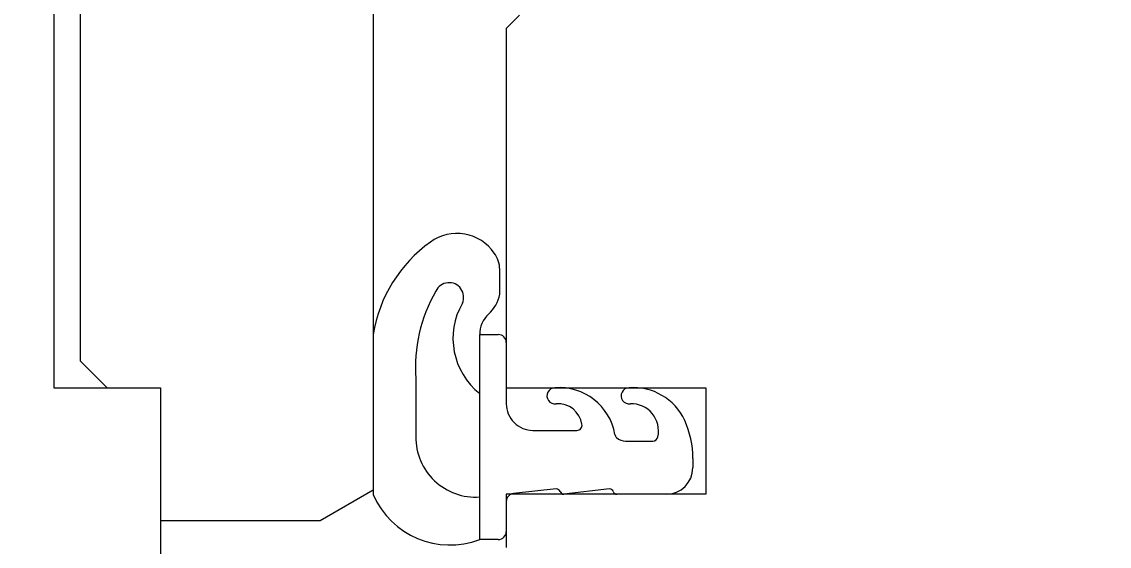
# Model space of a CAD drawing. Header units: metres. Extents: x 2.1 to 55.1, y 135.2 to 164.9.
# Drawn here: x 32.2237 to 32.26457, y 143.20375 to 143.22345 of the extents above; entities that cross this region are included whole.
import ezdxf

# ---------------------------------------------------------------- set-up
doc = ezdxf.new("R2010")
doc.units = ezdxf.units.M
doc.header["$PDMODE"] = 65
doc.linetypes.add('AUSGEZOGEN', pattern=[0])
doc.linetypes.add('VERDECKT', pattern=[9.524999999999999, 6.35, -3.175])
for name, color, linetype, lineweight in [('XR$1$Fenster', 7, 'AUSGEZOGEN', 18), ('XR$1$Vermassung Decke', 180, 'VERDECKT', 25), ('XR$1$Vorhangbrett', 7, 'AUSGEZOGEN', 13), ('XR$1$Werkplan- Ausfuehrungsmasse', 7, 'AUSGEZOGEN', 13)]:
    doc.layers.add(name, color=color, linetype=linetype, lineweight=lineweight)
doc.styles.add('ARIAL', font='ARIAL.TTF')
doc.dimstyles.new('DIMSTYLE_16', dxfattribs={"dimtxt": 0.125, "dimasz": 0.15, "dimexe": 0, "dimexo": 0, "dimgap": 0.0625, "dimtad": 2, "dimdec": 1, "dimlfac": 100, "dimrnd": 0.5, "dimzin": 4, "dimdsep": 46, "dimtxsty": 'ARIAL', "dimblk1": 'ALL_ML_KREIS', "dimblk2": 'ALL_ML_KREIS', "dimsah": 1, "dimcen": 0, "dimclrd": 256, "dimclre": 256, "dimclrt": 256, "dimadec": 0, "dimazin": 0, "dimtfac": 1, "dimtdec": 0, "dimtix": 1, "dimtmove": 2, "dimatfit": 3, "dimfxl": 0, "dimtvp": 1.2, "dimtzin": 0, "dimlwd": 0, "dimlwe": -1, "dimarcsym": 0})
doc.dimstyles.new('DIMSTYLE_18', dxfattribs={"dimtxt": 0.125, "dimasz": 0.15, "dimexe": 0, "dimexo": 0, "dimgap": 0.0625, "dimtad": 2, "dimrnd": 0.005, "dimzin": 4, "dimdsep": 46, "dimtxsty": 'ARIAL', "dimblk1": 'ALL_ML_KREIS', "dimblk2": 'ALL_ML_KREIS', "dimsah": 1, "dimcen": 0, "dimclrd": 256, "dimclre": 256, "dimclrt": 256, "dimadec": 0, "dimazin": 0, "dimtfac": 1, "dimtdec": 0, "dimtix": 1, "dimtmove": 2, "dimatfit": 3, "dimfxl": 0, "dimtzin": 0, "dimlwd": 0, "dimlwe": -1, "dimarcsym": 0})
doc.dimstyles.new('DIMSTYLE_3', dxfattribs={"dimtxt": 0.1, "dimasz": 0.15, "dimexe": 0, "dimexo": 0, "dimgap": 0.05, "dimtad": 2, "dimdec": 1, "dimlfac": 100, "dimrnd": 0.5, "dimzin": 4, "dimdsep": 46, "dimtxsty": 'ARIAL', "dimblk1": 'ALL_ML_KREIS', "dimblk2": 'ALL_ML_KREIS', "dimsah": 1, "dimcen": 0, "dimclrd": 240, "dimclre": 240, "dimclrt": 240, "dimadec": 0, "dimazin": 0, "dimtfac": 1, "dimtdec": 0, "dimtix": 1, "dimtmove": 2, "dimatfit": 3, "dimfxl": 0, "dimtvp": 1.2, "dimtzin": 0, "dimlwd": 0, "dimlwe": 13, "dimarcsym": 0})
doc.dimstyles.new('DIMSTYLE_35', dxfattribs={"dimtxt": 0.1, "dimasz": 0.15, "dimexe": 0, "dimexo": 1e-06, "dimgap": 0.05, "dimtad": 2, "dimdec": 1, "dimlfac": 100, "dimrnd": 0.1, "dimzin": 4, "dimdsep": 46, "dimtxsty": 'ARIAL', "dimblk1": 'ALL_ML_KREIS', "dimblk2": 'ALL_ML_KREIS', "dimsah": 1, "dimcen": 0, "dimse1": 1, "dimse2": 1, "dimclrd": 256, "dimclre": 256, "dimclrt": 256, "dimadec": 0, "dimazin": 0, "dimtfac": 1, "dimtdec": 0, "dimtix": 1, "dimtmove": 2, "dimatfit": 3, "dimfxl": 0, "dimtvp": 1.2, "dimtzin": 0, "dimlwd": 0, "dimlwe": 18, "dimarcsym": 0})

# ---------------------------------------------------------------- blocks, each defined once
blk = doc.blocks.new('ALL_ML_KREIS')
at = {"color": 0, "linetype": 'ByBlock', "lineweight": -2}
for p, q in [((0, -0.5), (0, 0.5)), ((-1, 0), (0.5, 0))]:
    blk.add_line(p, q, dxfattribs=at)
blk.add_circle((0, 0), 0.15, dxfattribs=at)
blk = doc.blocks.new('*D32')
at = {"layer": 'DEFPOINTS', "color": 92, "linetype": 'AUSGEZOGEN', "lineweight": 13, "true_color": 0x00c600, "transparency": 33554687}
for p in [(28.73091207872055, 143.084699050955), (28.57091207872055, 143.0046990509549), (34.85591207872056, 143.0046990509549)]:
    blk.add_point(p, dxfattribs=at)
at = {"layer": 'XR$1$Vermassung Decke', "color": 92, "linetype": 'AUSGEZOGEN', "lineweight": -2, "true_color": 0x00c600, "transparency": 33554687}
for p, q in [((34.85591207872056, 143.084699050955), (34.85591207872056, 143.084699050955)), ((34.85591207872056, 143.0046990509549), (34.85591207872056, 143.084699050955)), ((34.85591207872056, 143.0046990509549), (34.85591207872056, 143.0046990509549))]:
    blk.add_line(p, q, dxfattribs=at)
at = {"layer": 'XR$1$Vermassung Decke', "color": 92, "linetype": 'AUSGEZOGEN', "lineweight": 13, "true_color": 0x00c600, "transparency": 33554687, "xscale": 0.15, "yscale": 0.15, "zscale": 0.15}
for p, rotation in [((34.85591207872056, 143.084699050955), 90), ((34.85591207872056, 143.0046990509549), 270)]:
    blk.add_blockref('ALL_ML_KREIS', p, dxfattribs=dict(at, rotation=rotation))
at = {"layer": 'XR$1$Vermassung Decke', "color": 92, "linetype": 'AUSGEZOGEN', "lineweight": 13, "true_color": 0x00c600, "transparency": 33554687, "insert": (34.75420675812029, 143.142199050955), "char_height": 0.1, "width": 0.3, "attachment_point": 5, "rotation": 90, "style": 'ARIAL'}
blk.add_mtext('\\A1;{\\A1;{8\\H0.066000;\\S^ ;}}', dxfattribs=at)
blk = doc.blocks.new('*D177')
at = {"layer": 'DEFPOINTS', "transparency": 33554687}
for p in [(32.09091207872055, 143.084699050955), (32.16591207872055, 142.836699050955), (33.51091207872054, 142.836699050955)]:
    blk.add_point(p, dxfattribs=at)
at = {"layer": 'XR$1$Werkplan- Ausfuehrungsmasse', "lineweight": -2, "transparency": 33554687}
for p, q in [((33.51091207872054, 143.084699050955), (33.51091207872054, 143.084699050955)), ((33.51091207872054, 142.836699050955), (33.51091207872054, 143.084699050955)), ((33.51091207872054, 142.836699050955), (33.51091207872054, 142.836699050955))]:
    blk.add_line(p, q, dxfattribs=at)
at = {"layer": 'XR$1$Werkplan- Ausfuehrungsmasse', "transparency": 33554687, "xscale": 0.15, "yscale": 0.15, "zscale": 0.15}
for p, rotation in [((33.51091207872054, 143.084699050955), 90), ((33.51091207872054, 142.836699050955), 270)]:
    blk.add_blockref('ALL_ML_KREIS', p, dxfattribs=dict(at, rotation=rotation))
at = {"layer": 'XR$1$Werkplan- Ausfuehrungsmasse', "transparency": 33554687, "insert": (33.3962804279702, 142.95457695), "char_height": 0.125, "width": 0.5, "attachment_point": 5, "rotation": 90, "style": 'ARIAL'}
blk.add_mtext('\\A1;{\\A1;{25\\H0.082500;\\S^ ;}}', dxfattribs=at)
blk = doc.blocks.new('*D178')
at = {"layer": 'DEFPOINTS', "transparency": 33554687}
for p in [(32.09091207872055, 143.264699050955), (32.09091207872055, 143.084699050955), (33.51091207872054, 143.084699050955)]:
    blk.add_point(p, dxfattribs=at)
at = {"layer": 'XR$1$Werkplan- Ausfuehrungsmasse', "lineweight": -2, "transparency": 33554687}
for p, q in [((33.51091207872054, 143.264699050955), (33.51091207872054, 143.264699050955)), ((33.51091207872054, 143.084699050955), (33.51091207872054, 143.264699050955)), ((33.51091207872054, 143.084699050955), (33.51091207872054, 143.084699050955))]:
    blk.add_line(p, q, dxfattribs=at)
at = {"layer": 'XR$1$Werkplan- Ausfuehrungsmasse', "transparency": 33554687, "xscale": 0.15, "yscale": 0.15, "zscale": 0.15}
for p, rotation in [((33.51091207872054, 143.264699050955), 90), ((33.51091207872054, 143.084699050955), 270)]:
    blk.add_blockref('ALL_ML_KREIS', p, dxfattribs=dict(at, rotation=rotation))
at = {"layer": 'XR$1$Werkplan- Ausfuehrungsmasse', "transparency": 33554687, "insert": (33.3962804279702, 143.3746990509549), "char_height": 0.125, "width": 0.5, "attachment_point": 5, "rotation": 90, "style": 'ARIAL'}
blk.add_mtext('\\A1;{\\A1;{18\\H0.082500;\\S^ ;}}', dxfattribs=at)
blk = doc.blocks.new('*D179')
at = {"layer": 'DEFPOINTS', "transparency": 33554687}
for p in [(33.79091207872055, 149.1746990021271), (32.09091207872055, 143.264699050955), (33.51091207872054, 143.264699050955)]:
    blk.add_point(p, dxfattribs=at)
at = {"layer": 'XR$1$Werkplan- Ausfuehrungsmasse', "lineweight": -2, "transparency": 33554687}
for p, q in [((33.65091207872054, 149.1746990021271), (33.51091207872054, 149.1746990021271)), ((33.51091207872054, 143.264699050955), (33.51091207872054, 149.1746990021271)), ((33.51091207872054, 143.264699050955), (33.51091207872054, 143.264699050955))]:
    blk.add_line(p, q, dxfattribs=at)
at = {"layer": 'XR$1$Werkplan- Ausfuehrungsmasse', "transparency": 33554687, "xscale": 0.15, "yscale": 0.15, "zscale": 0.15}
for p, rotation in [((33.51091207872054, 149.1746990021271), 90), ((33.51091207872054, 143.264699050955), 270)]:
    blk.add_blockref('ALL_ML_KREIS', p, dxfattribs=dict(at, rotation=rotation))
at = {"layer": 'XR$1$Werkplan- Ausfuehrungsmasse', "transparency": 33554687, "insert": (33.3962804279702, 145.9040099601457), "char_height": 0.125, "width": 0.5, "attachment_point": 5, "rotation": 90, "style": 'ARIAL'}
blk.add_mtext('\\A1;{\\A1;{5.91\\H0.082500;\\S^ ;}}', dxfattribs=at)
blk = doc.blocks.new('*D239')
at = {"layer": 'DEFPOINTS', "color": 191, "linetype": 'AUSGEZOGEN', "lineweight": 13, "true_color": 0xbe96ea, "transparency": 33554687}
for p in [(35.68591207872056, 143.3446990509549), (31.49091207872055, 143.264699050955), (31.69091207872055, 143.264699050955)]:
    blk.add_point(p, dxfattribs=at)
at = {"layer": 'XR$1$Vorhangbrett', "color": 191, "linetype": 'AUSGEZOGEN', "lineweight": -2, "true_color": 0xbe96ea, "transparency": 33554687}
blk.add_line((31.49091207872055, 143.264699050955), (31.49091207872055, 143.3446990509549), dxfattribs=at)
at = {"layer": 'XR$1$Vorhangbrett', "color": 191, "linetype": 'AUSGEZOGEN', "lineweight": 13, "true_color": 0xbe96ea, "transparency": 33554687, "xscale": 0.15, "yscale": 0.15, "zscale": 0.15}
for p, rotation in [((31.49091207872055, 143.3446990509549), 90), ((31.49091207872055, 143.264699050955), 270)]:
    blk.add_blockref('ALL_ML_KREIS', p, dxfattribs=dict(at, rotation=rotation))
at = {"layer": 'XR$1$Vorhangbrett', "color": 191, "linetype": 'AUSGEZOGEN', "lineweight": 13, "true_color": 0xbe96ea, "transparency": 33554687, "insert": (31.38920675812028, 143.4021990509549), "char_height": 0.1, "width": 0.3, "attachment_point": 5, "rotation": 90, "style": 'ARIAL'}
blk.add_mtext('\\A1;{\\A1;{8\\H0.066000;\\S^ ;}}', dxfattribs=at)

msp = doc.modelspace()

# ---------------------------------------------------------------- hatches: boundary and pattern name
at = {"layer": 'XR$1$Fenster', "linetype": 'AUSGEZOGEN', "lineweight": 13, "transparency": 33554687}
h = msp.add_hatch(dxfattribs=at)
h.set_pattern_fill('SCHRAFFUR_1', color=256, scale=0.05, angle=180, style=0, pattern_type=2)
h.set_pattern_definition([(225, (0, 0), (0.1414213562373095, -0.1414213562373095), []), (225, (0.07071067811865477, -0.07071067811865472), (0.1414213562373095, -0.1414213562373095), [])])
h.paths.add_polyline_path([(32.24191183122569, 143.2054284329834), (32.24191216578451, 143.2054425976628), (32.24191316876396, 143.2054567307483), (32.24191483792687, 143.2054708007151), (32.24191716955004, 143.2054847761795), (32.2419201584327, 143.2054986259684), (32.24192379790794, 143.2055123191891), (32.24192807985771, 143.205525825298), (32.24193299473092, 143.2055391141691), (32.24193853156461, 143.2055521561606), (32.24194467800861, 143.2055649221819), (32.2419514203529, 143.2055773837575), (32.24195874355831, 143.2055895130911), (32.24196663129002, 143.2056012831276), (32.24197506595401, 143.2056126676134), (32.24198402873628, 143.2056236411546), (32.24199349964482, 143.2056341792741), (32.24200345755425, 143.2056442584662), (32.24201388025289, 143.2056538562484), (32.24202474449235, 143.2056629512126), (32.24203602603929, 143.2056715230718), (32.24204769972962, 143.2056795527061), (32.24205973952449, 143.2056870222048), (32.24207211856848, 143.2056939149069), (32.24208480924942, 143.2057002154378), (32.24209778326005, 143.2057059097438), (32.24211101166109, 143.2057109851233), (32.24212446494584, 143.2057154302557), (32.24213811310601, 143.2057192352256), (32.24215192569861, 143.2057223915459), (32.24216587191387, 143.2057248921762), (32.24217992064397, 143.2057267315388), (32.24379028238433, 143.2058990008099), (32.24379328630761, 143.2058993089269), (32.24379629752726, 143.2058995348637), (32.24379931379544, 143.2058996784517), (32.24380233286053, 143.2058997395837), (32.24380535246887, 143.2058997182141), (32.24380837036637, 143.2058996143588), (32.24381138430019, 143.2058994280953), (32.2438143920205, 143.2058991595627), (32.24381739128206, 143.2058988089615), (32.24382037984599, 143.2058983765532), (32.24382335548136, 143.2058978626609), (32.2438263159669, 143.205897267668), (32.24382925909264, 143.2058965920187), (32.24383218266164, 143.2058958362173), (32.24383508449142, 143.2058950008282), (32.24383796241585, 143.2058940864748), (32.24384081428661, 143.2058930938397), (32.2438436379748, 143.2058920236639), (32.24384643137259, 143.2058908767463), (32.24384919239476, 143.205889653943), (32.24385191898022, 143.2058883561669), (32.24385460909365, 143.2058869843867), (32.2438572607269, 143.2058855396264), (32.24385987190056, 143.2058840229645), (32.24386244066546, 143.2058824355332), (32.24386496510402, 143.2058807785175), (32.24386744333179, 143.2058790531543), (32.24386987349884, 143.2058772607315), (32.24387225379106, 143.2058754025872), (32.24387458243159, 143.2058734801085), (32.24387685768217, 143.2058714947304), (32.24387904026354, 143.2058695125598), (32.24388119815652, 143.2058675035401), (32.2438833310309, 143.205865467979), (32.24388543856023, 143.205863406188), (32.24388752042195, 143.2058613184826), (32.24388957629744, 143.2058592051824), (32.24389160587208, 143.2058570666107), (32.24389360883522, 143.2058549030949), (32.24389558488033, 143.2058527149661), (32.24389753370499, 143.2058505025591), (32.24389945501093, 143.2058482662127), (32.24390134850409, 143.2058460062689), (32.2439032138947, 143.2058437230738), (32.24390505089725, 143.2058414169768), (32.2439068592306, 143.2058390883307), (32.243908638618, 143.205836737492), (32.24391038878711, 143.2058343648205), (32.24391210947006, 143.2058319706793), (32.24391380040354, 143.2058295554348), (32.24391546132875, 143.2058271194566), (32.24391709199146, 143.2058246631177), (32.24391869214214, 143.2058221867938), (32.24392026153586, 143.2058196908641), (32.24392179993246, 143.2058171757104), (32.24392330709649, 143.2058146417178), (32.24392478279727, 143.205812089274), (32.24392622680895, 143.2058095187697), (32.24392763891053, 143.2058069305983), (32.24392901888591, 143.205804325156), (32.24393036652387, 143.2058017028413), (32.24393168161816, 143.2057990640558), (32.2439329967124, 143.20579642527), (32.24393434435029, 143.205793802955), (32.24393572432562, 143.2057911975123), (32.24393713642716, 143.2057886093406), (32.24393858043879, 143.205786038836), (32.24394005613953, 143.2057834863919), (32.24394156330352, 143.205780952399), (32.24394310170008, 143.205778437245), (32.24394467109379, 143.2057759413149), (32.24394627124444, 143.2057734649907), (32.24394790190713, 143.2057710086515), (32.24394956283233, 143.205768572673), (32.24395125376578, 143.2057661574281), (32.24395297444875, 143.2057637632866), (32.24395472461785, 143.2057613906148), (32.24395650400524, 143.2057590397758), (32.2439583123386, 143.2057567111294), (32.24396014934116, 143.205754405032), (32.24396201473178, 143.2057521218365), (32.24396390822496, 143.2057498618925), (32.24396582953091, 143.2057476255457), (32.24396777835559, 143.2057454131384), (32.24396975440073, 143.2057432250093), (32.24397175736391, 143.2057410614931), (32.24397378693858, 143.2057389229211), (32.24397584281412, 143.2057368096206), (32.24397792467587, 143.2057347219149), (32.24398003220525, 143.2057326601235), (32.24398216507967, 143.2057306245621), (32.24398432297274, 143.2057286155422), (32.24398650555415, 143.2057266333712), (32.24398878080516, 143.2057246479933), (32.24399110944613, 143.2057227255148), (32.24399348973878, 143.2057208673707), (32.24399591990625, 143.2057190749481), (32.24399839813444, 143.2057173495851), (32.24400092257341, 143.2057156925696), (32.2440034913387, 143.2057141051386), (32.24400610251277, 143.2057125884769), (32.24400875414641, 143.2057111437169), (32.24401144426022, 143.2057097719369), (32.24401417084605, 143.2057084741611), (32.24401693186859, 143.2057072513581), (32.24401972526673, 143.2057061044408), (32.24402254895528, 143.2057050342653), (32.24402540082637, 143.2057040416306), (32.24402827875114, 143.2057031272776), (32.24403118058126, 143.2057022918887), (32.24403410415054, 143.2057015360877), (32.24403704727661, 143.2057008604388), (32.24404000776244, 143.2057002654462), (32.24404298339808, 143.2056997515543), (32.24404597196229, 143.2056993191464), (32.24404897122411, 143.2056989685456), (32.24405197894468, 143.2056987000134), (32.24405499287875, 143.2056985137503), (32.24405801077647, 143.2056984098954), (32.24406103038503, 143.2056983885262), (32.24406404945034, 143.2056984496586), (32.2440670657187, 143.205698593247), (32.24407007693853, 143.2056988191843), (32.24407308086199, 143.2056991273018), (32.24579028238432, 143.2058990042887), (32.24579624965227, 143.2058989489415), (32.24580220981608, 143.2058986526352), (32.24580815314974, 143.2058981158533), (32.24581406995478, 143.2058973394718), (32.24581995057594, 143.2058963247577), (32.24582578541702, 143.2058950733666), (32.24583156495654, 143.2058935873408), (32.24583727976328, 143.2058918691051), (32.24584292051162, 143.2058899214634), (32.24584847799681, 143.2058877475939), (32.24585394314997, 143.2058853510441), (32.24585930705286, 143.2058827357247), (32.24586456095253, 143.2058799059035), (32.24586969627547, 143.2058768661981), (32.24587470464171, 143.2058736215691), (32.24587957787841, 143.205870177311), (32.2458843080333, 143.2058665390443), (32.24588888738752, 143.205862712706), (32.24589330846838, 143.20585870454), (32.24589756406139, 143.2058545210871), (32.24590164722213, 143.205850169174), (32.24590555128756, 143.2058456559021), (32.24590926988694, 143.2058409886364), (32.2459127969521, 143.2058361749932), (32.24591612672748, 143.2058312228274), (32.24591925377943, 143.2058261402202), (32.24592217300514, 143.2058209354655), (32.24592487964092, 143.2058156170567), (32.24592736927, 143.2058101936724), (32.24592963782972, 143.2058046741627), (32.24593168161815, 143.2057990675346), (32.24593370614399, 143.2057935106906), (32.24593595150836, 143.2057880393508), (32.24593841411114, 143.2057826622876), (32.24594109000393, 143.2057773881224), (32.24594397489635, 143.2057722253116), (32.24594706416293, 143.2057671821327), (32.24595035285046, 143.2057622666719), (32.24595383568609, 143.2057574868104), (32.24595750708558, 143.2057528502118), (32.24596136116244, 143.2057483643103), (32.24596539173722, 143.2057440362983), (32.24596959234751, 143.2057398731152), (32.24597395625829, 143.205735881436), (32.24597847647269, 143.2057320676606), (32.24598314574322, 143.205728437904), (32.24598795658345, 143.2057249979858), (32.24599290127991, 143.2057217534216), (32.24599797190454, 143.2057187094133), (32.24600316032739, 143.2057158708416), (32.24600845822959, 143.2057132422578), (32.24601385711676, 143.2057108278764), (32.24601934833264, 143.2057086315684), (32.24602492307291, 143.2057066568554), (32.24603057239928, 143.2057049069033), (32.24603628725395, 143.2057033845182), (32.24604205847402, 143.2057020921407), (32.24604787680623, 143.2057010318432), (32.24605373292177, 143.2057002053256), (32.24605961743124, 143.205699613913), (32.24606552089975, 143.2056992585538), (32.24607143386197, 143.2056991398177), (32.24792302343216, 143.2056990367084), (32.24797365802908, 143.2057003706906), (32.24802416033942, 143.2057042640907), (32.24807440107578, 143.2057107069413), (32.24812425162037, 143.2057196827487), (32.24817358435432, 143.2057311685345), (32.24822227298439, 143.2057451348947), (32.24827019286622, 143.205761546075), (32.24831722132352, 143.2057803600623), (32.24836323796201, 143.2058015286923), (32.24840812497776, 143.2058249977727), (32.24845176745868, 143.2058507072218), (32.2484940536787, 143.2058785912228), (32.24853487538387, 143.2059085783917), (32.2485741280694, 143.2059405919606), (32.24861171124727, 143.2059745499737), (32.24864752870342, 143.2060103654975), (32.24868148874409, 143.2060479468433), (32.24871350443059, 143.2060871978017), (32.2487434938018, 143.2061280178891), (32.24877138008406, 143.2061703026047), (32.24879709188763, 143.2062139436985), (32.24882056338956, 143.206258829448), (32.24884173450211, 143.2063048449444), (32.24886055102657, 143.2063518723866), (32.24887696479212, 143.206399791383), (32.24889093377902, 143.2064484792596), (32.24890242222623, 143.2064978113738), (32.24891140072301, 143.2065476614341), (32.24891784628414, 143.2065979018228), (32.24892174240879, 143.206648403923), (32.24892307912275, 143.2066990384479), (32.24892345549327, 143.2070436813785), (32.24892304024184, 143.2070912923012), (32.24892198169673, 143.2071388932664), (32.24892028005124, 143.2071864755824), (32.24891793561605, 143.2072340305614), (32.24891494881924, 143.2072815495201), (32.24891132020616, 143.2073290237823), (32.24890705043936, 143.2073764446795), (32.24890214029848, 143.2074238035531), (32.24889659068003, 143.207471091756), (32.24889040259732, 143.2075183006538), (32.24888357718024, 143.2075654216266), (32.24887611567502, 143.2076124460706), (32.24886801944409, 143.2076593653997), (32.2488592899657, 143.2077061710469), (32.2488499288338, 143.2077528544659), (32.24883993775761, 143.2077994071328), (32.24882931856141, 143.2078458205475), (32.24881807318415, 143.2078920862355), (32.24880620367914, 143.2079381957492), (32.2487937122136, 143.2079841406693), (32.24878060106835, 143.2080299126069), (32.24876687263738, 143.2080755032044), (32.24875252942731, 143.2081209041375), (32.2487375740571, 143.2081661071164), (32.24872200925745, 143.2082111038875), (32.2487058378703, 143.2082558862348), (32.24868906284842, 143.2083004459817), (32.24867168725473, 143.2083447749918), (32.24865371426184, 143.2083888651713), (32.24863514715145, 143.2084327084696), (32.24861598931369, 143.2084762968815), (32.2485796142198, 143.2085510020817), (32.2485403392785, 143.2086242243009), (32.2484982248376, 143.2086958510296), (32.24845333560793, 143.2087657722099), (32.24840574056397, 143.2088338804046), (32.24835551283775, 143.2089000709622), (32.24830272960661, 143.2089642421777), (32.24824747197446, 143.209026295449), (32.24818982484732, 143.2090861354284), (32.24812987680274, 143.2091436701687), (32.24806771995375, 143.2091988112652), (32.24800344980733, 143.2092514739908), (32.24793716511763, 143.2093015774269), (32.24786896773424, 143.209349044587), (32.24779896244569, 143.2093938025357), (32.24772725681845, 143.2094357825002), (32.24765396103165, 143.2094749199762), (32.24757918770776, 143.2095111548273), (32.24750305173956, 143.2095444313767), (32.24742567011361, 143.2095746984935), (32.24734716173048, 143.2096019096708), (32.24726764722204, 143.2096260230974), (32.24718724876612, 143.2096470017218), (32.24710608989881, 143.2096648133093), (32.24702429532458, 143.2096794304917), (32.24694199072469, 143.2096908308088), (32.24685930256409, 143.2096989967437), (32.24677635789709, 143.2097039157488), (32.24669328417215, 143.209705580266), (32.24661020903599, 143.2097039877376), (32.24652726013753, 143.2096991406106), (32.24649541620872, 143.2096973379433), (32.24646394214751, 143.2096921737511), (32.24643319179542, 143.2096837060915), (32.24640351085787, 143.2096720301608), (32.24637523301757, 143.2096572772236), (32.24634867618312, 143.209639613137), (32.24632413891504, 143.2096192364864), (32.24630189706924, 143.2095963763529), (32.24628220069573, 143.2095712897373), (32.24626527122751, 143.2095442586715), (32.24625129899115, 143.2095155870475), (32.24624044106703, 143.209485597201), (32.24623281952343, 143.2094546262875), (32.24622852004423, 143.209423022492), (32.24622759096557, 143.2093911411146), (32.24623004273243, 143.209359340576), (32.24623584778126, 143.2093279783883), (32.24624494084984, 143.2092974071353), (32.24625721971093, 143.2092679705087), (32.24627254632163, 143.2092399994448), (32.2462907483752, 143.2092138084033), (32.24631162123831, 143.2091896918323), (32.24633493025144, 143.2091679208581), (32.24636041336717, 143.209148740237), (32.24638778409604, 143.2091323656038), (32.2464167347275, 143.2091189810475), (32.24644693978917, 143.2091087370414), (32.24647805970599, 143.209101748752), (32.2465097446178, 143.209098094744), (32.24654163831259, 143.2090978160969), (32.24657338223113, 143.2091009159433), (32.24663351944712, 143.209100791694), (32.24669354725214, 143.2090971636348), (32.24675326167519, 143.2090900440936), (32.24681245981021, 143.2090794572622), (32.24687094050541, 143.2090654391141), (32.24692850504684, 143.2090480372821), (32.24698495783357, 143.2090273108966), (32.24704010704237, 143.2090033303846), (32.24709376527949, 143.2089761772305), (32.24714575021737, 143.2089459436991), (32.24719588521429, 143.2089127325222), (32.24724399991445, 143.2088766565493), (32.24728993082696, 143.2088378383646), (32.24733352188127, 143.20879640987), (32.24737462495756, 143.2087525118369), (32.24741310038998, 143.2087062934283), (32.24744881744129, 143.2086579116918), (32.24748165474706, 143.2086075310255), (32.24751150072805, 143.20855532262), (32.24753825396939, 143.2085014638763), (32.24756182356514, 143.2084461378034), (32.24758212942717, 143.208389532396), (32.24759910255739, 143.2083318399958), (32.24761268528209, 143.2082732566383), (32.24762283144799, 143.2082139813863), (32.24762950657899, 143.2081542156535), (32.24763268799342, 143.2080941625204), (32.24763236488099, 143.2080340260441), (32.24762853833963, 143.2079740105647), (32.2476212213717, 143.2079143200112), (32.24761043883983, 143.2078551572088), (32.24760834090545, 143.207846710642), (32.24760587748334, 143.2078383633448), (32.24760305323836, 143.207830131124), (32.2475998735186, 143.2078220295685), (32.24759634434536, 143.2078140740198), (32.24759247240161, 143.2078062795429), (32.24758826501947, 143.2077986608977), (32.24758373016622, 143.2077912325113), (32.24757887642924, 143.2077840084503), (32.24757371299982, 143.2077770023947), (32.24756824965564, 143.2077702276113), (32.24756249674235, 143.2077636969293), (32.24755646515392, 143.2077574227154), (32.24755016631206, 143.2077514168507), (32.24754361214451, 143.2077456907083), (32.24753681506257, 143.2077402551315), (32.24752978793749, 143.2077351204131), (32.24752254407617, 143.2077302962767), (32.24751509719589, 143.2077257918574), (32.2475074613984, 143.207721615685), (32.24749965114321, 143.2077177756677), (32.24749168122018, 143.2077142790771), (32.24748356672151, 143.2077111325345), (32.24747532301318, 143.2077083419983), (32.24746696570584, 143.2077059127529), (32.2474585106253, 143.2077038493984), (32.24744997378245, 143.207702155842), (32.24744137134307, 143.2077008352907), (32.24743271959712, 143.2076998902451), (32.24742403492795, 143.207699322495), (32.24741533378121, 143.2076991331153), (32.24639645134319, 143.207699131343), (32.24638438987406, 143.2076992768223), (32.24637233542423, 143.2076997132174), (32.24636029500936, 143.2077004402743), (32.24634827563705, 143.2077014575698), (32.2463362843025, 143.2077027645119), (32.24632432798474, 143.2077043603398), (32.24631241364234, 143.207706244125), (32.24630054820945, 143.207708414771), (32.24628873859178, 143.2077108710144), (32.24627699166252, 143.2077136114258), (32.24626531425841, 143.2077166344102), (32.2462537131757, 143.2077199382082), (32.24624219516625, 143.2077235208971), (32.24623076693352, 143.2077273803916), (32.24621943512877, 143.2077315144457), (32.24620820634712, 143.2077359206532), (32.24619708712375, 143.2077405964496), (32.24618608393002, 143.2077455391139), (32.24617520316983, 143.2077507457691), (32.24616445117579, 143.2077562133852), (32.24615383420556, 143.2077619387799), (32.24614335843823, 143.2077679186211), (32.24613302997071, 143.2077741494284), (32.24612285481417, 143.2077806275756), (32.24611283889058, 143.2077873492924), (32.24610298802919, 143.2077943106666), (32.24609330796324, 143.2078015076468), (32.2460838043265, 143.2078089360444), (32.24607448265014, 143.207816591536), (32.24606534835936, 143.2078244696661), (32.24605640677031, 143.2078325658495), (32.24605336047764, 143.2078354517826), (32.24605037540262, 143.2078384009919), (32.24604745285929, 143.2078414121792), (32.24604459413425, 143.207844484019), (32.24604180048591, 143.207847615159), (32.24603907314406, 143.2078508042208), (32.24603641330935, 143.2078540498005), (32.24603382215263, 143.2078573504695), (32.24603130081459, 143.2078607047746), (32.24602885040512, 143.2078641112394), (32.24602647200297, 143.2078675683642), (32.24602416665512, 143.2078710746271), (32.2460219353764, 143.2078746284847), (32.24601977914904, 143.2078782283725), (32.24601769892229, 143.2078818727058), (32.24601569561185, 143.2078855598803), (32.24601377009962, 143.2078892882729), (32.2460119232332, 143.2078930562422), (32.24601015582565, 143.2078968621296), (32.24600846865498, 143.2079007042597), (32.24600686246393, 143.2079045809412), (32.24600533795952, 143.2079084904674), (32.2460038958129, 143.2079124311173), (32.2460025366589, 143.2079164011562), (32.24600126109584, 143.2079203988364), (32.24600006968523, 143.2079244223982), (32.24599896295157, 143.2079284700703), (32.24599794138204, 143.2079325400708), (32.24599700542635, 143.2079366306081), (32.24599615549651, 143.2079407398815), (32.24599539196668, 143.207944866082), (32.245975669034, 143.20804405691), (32.24595124982088, 143.2081421971997), (32.2459221896194, 143.2082390647336), (32.24588855423011, 143.208334440176), (32.2458504198131, 143.2084281075698), (32.24580787271553, 143.2085198548255), (32.24576100927613, 143.208609474201), (32.24570993560706, 143.2086967627727), (32.24565476735362, 143.2087815228945), (32.24559562943242, 143.2088635626452), (32.24553265574853, 143.2089426962637), (32.24546598889231, 143.2090187445688), (32.24539577981645, 143.2090915353656), (32.24532218749426, 143.2091609038349), (32.24524537855971, 143.209226692907), (32.24516552693006, 143.2092887536165), (32.2450828134121, 143.2093469454405), (32.24499742529277, 143.209401136616), (32.24490955591503, 143.2094512044389), (32.24481940424016, 143.2094970355413), (32.24472717439721, 143.2095385261486), (32.24463307522072, 143.2095755823142), (32.24453731977802, 143.2096081201325), (32.24444012488664, 143.2096360659287), (32.24434171062351, 143.2096593564253), (32.24424229982642, 143.2096779388863), (32.24414211758976, 143.2096917712355), (32.24404139075457, 143.2097008221526), (32.24394034739506, 143.2097050711438), (32.24383921630212, 143.2097045085881), (32.2437382264653, 143.2096991357593), (32.2437063825365, 143.209697333092), (32.24367490847527, 143.2096921688998), (32.2436441581232, 143.2096837012403), (32.24361447718564, 143.2096720253096), (32.24358619934534, 143.2096572723723), (32.2435596425109, 143.2096396082857), (32.24353510524281, 143.2096192316352), (32.24351286339702, 143.2095963715016), (32.24349316702352, 143.209571284886), (32.2434762375553, 143.2095442538203), (32.24346226531893, 143.2095155821962), (32.2434514073948, 143.2094855923497), (32.24344378585121, 143.2094546214362), (32.24343948637202, 143.2094230176407), (32.24343855729335, 143.2093911362633), (32.24344100906021, 143.2093593357248), (32.24344681410903, 143.2093279735371), (32.24345590717762, 143.209297402284), (32.2434681860387, 143.2092679656575), (32.24348351264941, 143.2092399945936), (32.24350171470298, 143.209213803552), (32.24352258756608, 143.209189686981), (32.24354589657921, 143.2091679160068), (32.24357137969495, 143.2091487353858), (32.24359875042381, 143.2091323607526), (32.24362770105527, 143.2091189761962), (32.24365790611695, 143.2091087321901), (32.24368902603377, 143.2091017439008), (32.24372071094558, 143.2090980898928), (32.24375260464037, 143.2090978112457), (32.24378434855889, 143.2091009110921), (32.24382830269014, 143.2091029173905), (32.24387230247698, 143.2091028191831), (32.24391624721423, 143.2091006166948), (32.24396003632269, 143.2090963149665), (32.24400356957938, 143.2090899238439), (32.24404674734689, 143.2090814579547), (32.24408947080143, 143.2090709366754), (32.24413164215907, 143.2090583840868), (32.24417316489945, 143.2090438289187), (32.24421394398674, 143.2090273044845), (32.24425388608723, 143.2090088486048), (32.24429289978278, 143.2089885035207), (32.24433089578023, 143.2089663157975), (32.24436778711563, 143.2089423362174), (32.2444034893534, 143.2089166196643), (32.24443792077948, 143.2088892249972), (32.2444710025884, 143.2088602149161), (32.24450265906371, 143.2088296558183), (32.24453281775112, 143.2087976176464), (32.24456140962448, 143.2087641737282), (32.24458836924374, 143.2087294006091), (32.24461363490463, 143.2086933778764), (32.24463714877997, 143.2086561879779), (32.24465885705204, 143.2086179160324), (32.24467871003569, 143.2085786496355), (32.24469666229211, 143.2085384786587), (32.24471267273279, 143.208497495044), (32.24472670471359, 143.2084557925932), (32.24473872611857, 143.2084134667535), (32.2447487094336, 143.2083706143987), (32.24475663180922, 143.2083273336079), (32.24475850577365, 143.2083165049883), (32.24475975178384, 143.2083055862794), (32.24476036568773, 143.2082946138653), (32.24476034543961, 143.2082836243096), (32.24475969110696, 143.2082726542322), (32.24475840487019, 143.2082617401889), (32.24475649101544, 143.2082509185483), (32.24475395592017, 143.2082402253711), (32.24475080803209, 143.20822969629), (32.24474705784082, 143.2082193663911), (32.2447427178431, 143.2082092700964), (32.24473780250104, 143.2081994410497), (32.24473232819394, 143.2081899120042), (32.24472631316377, 143.2081807147134), (32.24471977745432, 143.2081718798252), (32.24471274284446, 143.2081634367801), (32.24470523277549, 143.2081554137127), (32.24469727227313, 143.2081478373581), (32.24468888786402, 143.2081407329629), (32.24468010748744, 143.208134124201), (32.24467096040208, 143.2081280330947), (32.24466147708865, 143.2081224799413), (32.24465168914826, 143.2081174832454), (32.24464162919712, 143.2081130596575), (32.24463133075786, 143.2081092239183), (32.24462082814782, 143.2081059888094), (32.24461015636469, 143.2081033651114), (32.24459935096991, 143.2081013615669), (32.24458844797014, 143.2080999848525), (32.24457748369728, 143.2080992395557), (32.24456649468742, 143.20809912816), (32.24291182658028, 143.2080991252818), (32.2428611774092, 143.2081004086866), (32.24281065824937, 143.2081042557825), (32.24276039878272, 143.2081106566942), (32.24271052802459, 143.2081195949905), (32.2426611739925, 143.208131047727), (32.24261246337753, 143.2081449855047), (32.24256452121915, 143.2081613725456), (32.2425174705842, 143.2081801667843), (32.24247143225097, 143.2082013199763), (32.24242652439919, 143.2082247778216), (32.24238286230669, 143.2082504801043), (32.24234055805342, 143.208278360847), (32.24229972023381, 143.2083083484802), (32.24226045367794, 143.2083403660262), (32.2422228591825, 143.2083743312963), (32.24218703325204, 143.2084101571021), (32.24215306785118, 143.2084477514794), (32.24212105016863, 143.2084870179239), (32.24209106239332, 143.2085278556391), (32.24206318150347, 143.2085701597954), (32.24203747906886, 143.2086138217985), (32.24201402106733, 143.2086587295686), (32.2419928677152, 143.2087047678283), (32.24197407331283, 143.2087518183979), (32.24195768610518, 143.2087997604992), (32.241943748158, 143.2088484710657), (32.24193229524977, 143.208897825058), (32.24192335677994, 143.208947695785), (32.24191695569345, 143.2089979552294), (32.24191310842181, 143.2090484743759), (32.24191182484088, 143.2090991235425), (32.24191182084031, 143.2113990794175), (32.24191143576605, 143.2114142741675), (32.24191028158454, 143.2114294299114), (32.2419083612586, 143.2114445077447), (32.24190567971765, 143.2114594689628), (32.2419022438452, 143.2114742751605), (32.24189806246102, 143.2114888883304), (32.24189314629873, 143.2115032709608), (32.24188750797803, 143.2115173861317), (32.24188116197239, 143.2115311976096), (32.24187412457193, 143.2115446699407), (32.24186641384155, 143.2115577685416), (32.2418580495746, 143.2115704597885), (32.241849053242, 143.2115827111031), (32.24183944793724, 143.2115944910364), (32.24182925831698, 143.2116057693496), (32.24181851053783, 143.2116165170913), (32.2418072321892, 143.2116267066723), (32.24179545222244, 143.2116363119361), (32.24178320087656, 143.2116453082261), (32.24177050960058, 143.2116536724489), (32.24175741097283, 143.2116613831337), (32.2417439386173, 143.2116684204873), (32.24173012711733, 143.2116747664449), (32.24171601192684, 143.2116804047165), (32.24170162927932, 143.2116853208288), (32.24168701609484, 143.2116895021621), (32.2416722098852, 143.2116929379831), (32.24165724865777, 143.211695619472), (32.24164217081778, 143.2116975397454), (32.24162701506982, 143.2116986938742), (32.2416118203185, 143.2116990788957), (32.24091182031851, 143.211699077678), (32.24091183371191, 143.2039990776781), (32.24161183371191, 143.2039990788957), (32.24162702846191, 143.2039994639699), (32.24164218420584, 143.2040006181514), (32.24165726203915, 143.2040025384774), (32.24167222325725, 143.2040052200183), (32.24168702945494, 143.2040086558908), (32.24170164262487, 143.2040128372749), (32.24171602525528, 143.2040177534373), (32.24173014042616, 143.2040233917579), (32.24174395190406, 143.2040297377636), (32.24175742423511, 143.204036775164), (32.24177052283603, 143.2040444858944), (32.24178321408292, 143.2040528501614), (32.2417954653975, 143.204061846494), (32.24180724533085, 143.2040714517987), (32.24181852364403, 143.204081641419), (32.24182927138579, 143.2040923891981), (32.2418394609668, 143.2041036675468), (32.24184906623059, 143.2041154475135), (32.24185806252056, 143.2041276988594), (32.24186642674337, 143.2041403901354), (32.24187413742818, 143.2041534887632), (32.24188117478178, 143.2041669611187), (32.24188752073937, 143.2041807726187), (32.24189315901097, 143.2041948878091), (32.24189807512322, 143.2042092704567), (32.24190225645656, 143.2042238836411), (32.24190569227751, 143.2042386898508), (32.24190837376641, 143.2042536510782), (32.2419102940399, 143.2042687289182), (32.24191144816869, 143.2042838846662), (32.24191183319009, 143.2042990794175)], flags=0)

# ---------------------------------------------------------------- linework, layer by layer
for p, q in [((32.23691174429583, 143.2555446325889), (32.23691183072787, 143.2058540336657)), ((32.22491175098391, 143.2516993122544), (32.22491182403888, 143.2096993122545)), ((32.22591182229996, 143.2106993139939), (32.22591175272377, 143.2506993139938)), ((32.24241179944529, 143.2236992841581), (32.241911800315, 143.2231992832884)), ((32.241911800315, 143.2231992832884), (32.24191182379731, 143.2096990794174)), ((32.24166472659123, 143.2132143317032), (32.24166472497727, 143.2141436747802)), ((32.23691182055008, 143.2117053444721), (32.23691183101999, 143.2056860935204)), ((32.24091182031851, 143.211699077678), (32.2416118203185, 143.2116990788957)), ((32.24091183371192, 143.2039990776781), (32.24091182031851, 143.211699077678)), ((32.24091183371192, 143.2039990776781), (32.24091261477101, 143.2116990776794)), ((32.24191182084032, 143.2113990794175), (32.24191182484088, 143.2090991235425)), ((32.22691182403935, 143.2096993157333), (32.22591182229996, 143.2106993139939)), ((32.22491182403888, 143.2096993122545), (32.22891182403888, 143.2096993192121)), ((32.22891182403888, 143.2096993192121), (32.22891192144552, 143.1536993192122)), ((32.23851182343462, 143.2100469976019), (32.23851182722731, 143.2078665469527)), ((32.24191182379731, 143.2096990794174), (32.2494118237973, 143.209699092463)), ((32.2494118237973, 143.209699092463), (32.24941183075492, 143.205699092463)), ((32.24091183092887, 143.205599077678), (32.24091182418089, 143.2094785567475)), ((32.24291182658028, 143.2080991252819), (32.24456649468742, 143.20809912816)), ((32.24639645134318, 143.207699131343), (32.24741533378121, 143.2076991331153)), ((32.24892345549327, 143.2070436813785), (32.24892307912275, 143.2066990384479)), ((32.23691183072787, 143.2058540336657), (32.23491183273636, 143.2046993296485)), ((32.24941183075492, 143.205699092463), (32.24191183075493, 143.2056990794175)), ((32.24191183075493, 143.2056990794175), (32.24191183423374, 143.2036990794175)), ((32.24379028238432, 143.2058990008099), (32.24217992064397, 143.2057267315388)), ((32.24579028238433, 143.2058990042887), (32.24407308086199, 143.2056991273018)), ((32.24792302343215, 143.2056990367084), (32.24607143386197, 143.2056991398177)), ((32.24191183122569, 143.2054284329834), (32.24191183319009, 143.2042990794175)), ((32.23491183273636, 143.2046993296485), (32.22891183273638, 143.2046993192121)), ((32.24161183371191, 143.2039990788957), (32.24091183371192, 143.2039990776781))]:
    msp.add_line(p, q, dxfattribs=at)
for centre, radius, start, end in [((32.24005866333827, 143.2138139493738), 0.00168467590130217, 34.0001315498611, 126.2282939153393), ((32.24211873200593, 143.2108761787024), 0.005272517689175755, 125.4193168260594, 170.952001505199), ((32.24066472497726, 143.2141436730408), 0.001000000000001194, 9.966077261098218e-05, 37.75877350049436), ((32.2397618534509, 143.2131006704191), 0.0005468826683706968, 335.5865561950104, 155.5865561977218), ((32.24421207879587, 143.2104659918438), 0.005715633592021219, 149.9664461689994, 184.203935552797), ((32.24043479553116, 143.2134230067151), 0.001247507784795806, 310.1242116850311, 350.3706668864663), ((32.24256033736604, 143.2115556655947), 0.002651787488565992, 150.172632600874, 231.5624598772621), ((32.24198370242694, 143.2116995090086), 0.001071087742785532, 134.0680390793009, 180.0230731222377), ((32.24161182084032, 143.2113990788956), 0.0002999999999992724, 9.966620075645824e-05, 90.00009965941558), ((32.2437392821042, 143.2093983268466), 0.000300810765031362, 90.20106919392661, 278.6163000738736), ((32.24390160074927, 143.2075800965083), 0.00212532785802146, 9.882592016923663, 94.4086846344758), ((32.24652831577644, 143.2093983316978), 0.000300810765031362, 90.20106919392661, 278.6163000746845), ((32.24669236574402, 143.2075858638119), 0.002119716653068279, 24.83911702388617, 94.46731688389188), ((32.24291182484087, 143.2090991252819), 0.001, 180.0000996591442, 270.0000996603655), ((32.24384825038616, 143.2081834234976), 0.0009197102421934647, 9.002253688897078, 93.98414315286172), ((32.24660132024075, 143.2080696349384), 0.001031659364088048, 348.0009262279305, 91.55179685477817), ((32.24539987587028, 143.2070367568062), 0.003523586427114749, 0.1125980675434016, 24.11340360285533), ((32.24457006026386, 143.2082894697041), 0.0001903749372959378, 268.9268312844346, 11.47212818745252), ((32.24075219867166, 143.2078339919007), 0.00224060796215724, 179.1674881349771, 274.0855026898215), ((32.24619242427015, 143.20797919204), 0.0001999999999968727, 189.882592017491, 227.1495190840371), ((32.24639645047589, 143.2081991312783), 0.0004999999353004524, 227.1495190850711, 270.0000993831358), ((32.24741533343332, 143.2078991331153), 0.0001999999999961801, 270.0000996607726, 347.2980425422076), ((32.24792198418216, 143.2067001317065), 0.001001095537550751, 270.0594794876326, 359.9374294312376), ((32.23979717575317, 143.2069417810207), 0.003146738840093036, 203.5184327935379, 290.7460394386968), ((32.2422118312295, 143.2054284335052), 0.0003000000038083132, 96.10602417208655, 180.0000996607714), ((32.24380306059417, 143.2057892194073), 0.0001105225723668521, 48.10939078616492, 96.63917301086778), ((32.24371772733549, 143.2056940825318), 0.0002383223771269464, 26.13592585531778, 48.10939716050451), ((32.24414563592657, 143.2059040455748), 0.0002383223980462217, 206.135922047184, 228.1093933492086), ((32.24406030263606, 143.2058089087104), 0.0001105225802791176, 228.1093987044787, 276.6391809352234), ((32.24579189618009, 143.2057512872678), 0.0001477258358825538, 18.87101684636884, 90.62592657214502), ((32.24607144208922, 143.2058468392685), 0.0001476994510093591, 198.871017239604, 269.996808474947), ((32.24161183319009, 143.2042990788956), 0.0002999999999997271, 270.0000996607726, 9.966620075645824e-05)]:
    msp.add_arc(centre, radius, start, end, dxfattribs=at)

# ---------------------------------------------------------------- dimensions: what is measured, and where the dimension line sits
at = {"layer": 'XR$1$Vermassung Decke', "color": 92, "linetype": 'AUSGEZOGEN', "lineweight": 13, "true_color": 0x00c600, "transparency": 33554687}
dim = msp.add_linear_dim(base=(34.85591207872056, 143.084699050955), p1=(34.85591207872056, 143.0046990509549), p2=(34.85591207872056, 143.084699050955), angle=90, dimstyle='DIMSTYLE_3', override={"dimpost": '<>', "dimclrd": 92, "dimclre": 92, "dimclrt": 92, "dimlwd": 0, "dimlwe": 13}, dxfattribs=at)
dim.commit()
dim.dimension.update_dxf_attribs({"geometry": '*D32', "text_midpoint": (34.75420675812029, 143.142199050955), "dimtype": 160})
at = {"layer": 'XR$1$Vorhangbrett', "color": 191, "linetype": 'AUSGEZOGEN', "lineweight": 13, "true_color": 0xbe96ea, "transparency": 33554687}
dim = msp.add_linear_dim(base=(31.49091207872055, 143.3446990509549), p1=(31.69091107872055, 143.264699050955), p2=(35.68591107872057, 143.3446990509549), angle=90, dimstyle='DIMSTYLE_35', override={"dimpost": '<>', "dimclrd": 191, "dimclre": 191, "dimclrt": 191, "dimlwd": 0, "dimlwe": 18}, dxfattribs=at)
dim.commit()
dim.dimension.update_dxf_attribs({"geometry": '*D239', "text_midpoint": (31.38920675812028, 143.4021990509549), "dimtype": 160})
at = {"layer": 'XR$1$Werkplan- Ausfuehrungsmasse', "transparency": 33554687}
for base, p1, p2, dimstyle, picture, middle in [((33.51091207872054, 149.1746990021271), (33.51091207872054, 143.264699050955), (33.65091207872054, 149.1746990021271), 'DIMSTYLE_18', '*D179', (33.3962804279702, 145.9040099601457)), ((33.51091207872054, 143.264699050955), (33.51091207872054, 143.084699050955), (33.51091207872054, 143.264699050955), 'DIMSTYLE_16', '*D178', (33.3962804279702, 143.3746990509549)), ((33.51091207872054, 143.084699050955), (33.51091207872054, 142.836699050955), (33.51091207872054, 143.084699050955), 'DIMSTYLE_16', '*D177', (33.3962804279702, 142.95457695))]:
    dim = msp.add_linear_dim(base=base, p1=p1, p2=p2, angle=90, dimstyle=dimstyle, override={"dimpost": '<>', "dimclrd": 256, "dimclre": 256, "dimclrt": 256, "dimlwd": 0, "dimlwe": 65535}, dxfattribs=at)
    dim.commit()
    dim.dimension.update_dxf_attribs({"geometry": picture, "text_midpoint": middle, "dimtype": 160})

doc.saveas('drawing.dxf')
